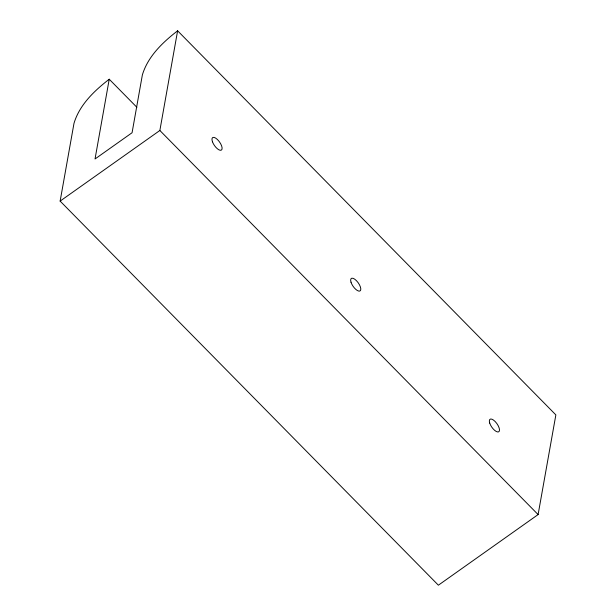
<?xml version="1.0" encoding="UTF-8"?>
<svg xmlns="http://www.w3.org/2000/svg" width="616" height="616" viewBox="0 0 616 616"><rect width="100%" height="100%" fill="white"/><g stroke="black" fill="none" stroke-linecap="round" stroke-linejoin="round"><path stroke-width="0.92" d="M109.232 79.225L95.033 158.974L132.07 132.74L142.365 74.929C147.886 56.395 162.739 42.312 177.616 30.8L555.863 414.899L538.107 514.576L438.384 585.2L60.137 201.101L73.989 123.354C79.502 104.82 94.356 90.737 109.232 79.225L136.875 107.299M60.137 201.101L159.86 130.484L177.616 30.8M159.86 130.484L538.107 514.576M351.005 282.213A7.646 3.111 54.7 0 0 359.744 291.083A7.646 3.111 54.7 0 0 356.441 280.665A7.646 3.111 54.7 0 0 351.005 282.213M212.458 141.796A7.646 3.111 54.7 0 0 221.26 150.165A7.646 3.111 54.7 0 0 217.394 139.478A7.646 3.111 54.7 0 0 212.458 141.796M489.697 423.046A7.646 3.111 54.7 0 0 498.436 431.916A7.646 3.111 54.7 0 0 495.133 421.498A7.646 3.111 54.7 0 0 489.697 423.046"/></g></svg>
